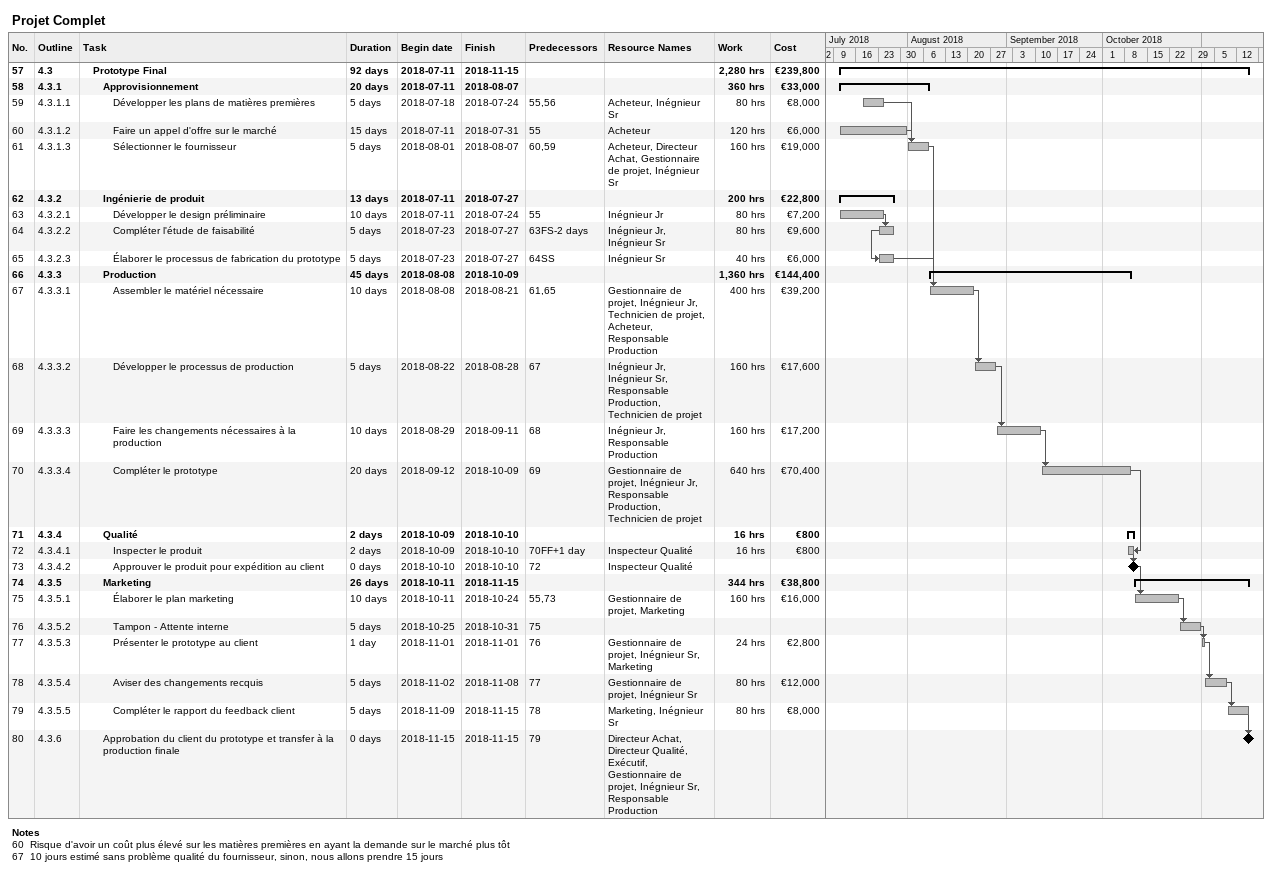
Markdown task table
Projet Complet

| ID | WBS | Task | Duration | Start | Finish | Predecessors | Resources | Work (h) | Cost (€) |
|---|---|---|---|---|---|---|---|---|---|
| 57 | 4.3 | **Prototype Final** | 92d | 2018-07-11 | 2018-11-15 |  |  | 2280 | 239800 |
| 58 | 4.3.1 | **Approvisionnement** | 20d | 2018-07-11 | 2018-08-07 |  |  | 360 | 33000 |
| 59 | 4.3.1.1 | Développer les plans de matières premières | 5d | 2018-07-18 | 2018-07-24 | 55, 56 | Acheteur, Inégnieur Sr | 80 | 8000 |
| 60 | 4.3.1.2 | Faire un appel d'offre sur le marché | 15d | 2018-07-11 | 2018-07-31 | 55 | Acheteur | 120 | 6000 |
| 61 | 4.3.1.3 | Sélectionner le fournisseur | 5d | 2018-08-01 | 2018-08-07 | 60, 59 | Acheteur, Directeur Achat, Gestionnaire de projet, Inégnieur Sr | 160 | 19000 |
| 62 | 4.3.2 | **Ingénierie de produit** | 13d | 2018-07-11 | 2018-07-27 |  |  | 200 | 22800 |
| 63 | 4.3.2.1 | Développer le design préliminaire | 10d | 2018-07-11 | 2018-07-24 | 55 | Inégnieur Jr | 80 | 7200 |
| 64 | 4.3.2.2 | Compléter l'étude de faisabilité | 5d | 2018-07-23 | 2018-07-27 | 63FS-2d | Inégnieur Jr, Inégnieur Sr | 80 | 9600 |
| 65 | 4.3.2.3 | Élaborer le processus de fabrication du prototype | 5d | 2018-07-23 | 2018-07-27 | 64SS | Inégnieur Sr | 40 | 6000 |
| 66 | 4.3.3 | **Production** | 45d | 2018-08-08 | 2018-10-09 |  |  | 1360 | 144400 |
| 67 | 4.3.3.1 | Assembler le matériel nécessaire | 10d | 2018-08-08 | 2018-08-21 | 61, 65 | Gestionnaire de projet, Inégnieur Jr, Technicien de projet, Acheteur, Responsable Production | 400 | 39200 |
| 68 | 4.3.3.2 | Développer le processus de production | 5d | 2018-08-22 | 2018-08-28 | 67 | Inégnieur Jr, Inégnieur Sr, Responsable Production, Technicien de projet | 160 | 17600 |
| 69 | 4.3.3.3 | Faire les changements nécessaires à la production | 10d | 2018-08-29 | 2018-09-11 | 68 | Inégnieur Jr, Responsable Production | 160 | 17200 |
| 70 | 4.3.3.4 | Compléter le prototype | 20d | 2018-09-12 | 2018-10-09 | 69 | Gestionnaire de projet, Inégnieur Jr, Responsable Production, Technicien de projet | 640 | 70400 |
| 71 | 4.3.4 | **Qualité** | 2d | 2018-10-09 | 2018-10-10 |  |  | 16 | 800 |
| 72 | 4.3.4.1 | Inspecter le produit | 2d | 2018-10-09 | 2018-10-10 | 70FF+1d | Inspecteur Qualité | 16 | 800 |
| 73 | 4.3.4.2 | Approuver le produit pour expédition au client | 0d | 2018-10-10 | 2018-10-10 | 72 | Inspecteur Qualité |  |  |
| 74 | 4.3.5 | **Marketing** | 26d | 2018-10-11 | 2018-11-15 |  |  | 344 | 38800 |
| 75 | 4.3.5.1 | Élaborer le plan marketing | 10d | 2018-10-11 | 2018-10-24 | 55, 73 | Gestionnaire de projet, Marketing | 160 | 16000 |
| 76 | 4.3.5.2 | Tampon - Attente interne | 5d | 2018-10-25 | 2018-10-31 | 75 |  |  |  |
| 77 | 4.3.5.3 | Présenter le prototype au client | 1d | 2018-11-01 | 2018-11-01 | 76 | Gestionnaire de projet, Inégnieur Sr, Marketing | 24 | 2800 |
| 78 | 4.3.5.4 | Aviser des changements recquis | 5d | 2018-11-02 | 2018-11-08 | 77 | Gestionnaire de projet, Inégnieur Sr | 80 | 12000 |
| 79 | 4.3.5.5 | Compléter le rapport du feedback client | 5d | 2018-11-09 | 2018-11-15 | 78 | Marketing, Inégnieur Sr | 80 | 8000 |
| 80 | 4.3.6 | Approbation du client du prototype et transfer à la production finale | 0d | 2018-11-15 | 2018-11-15 | 79 | Directeur Achat, Directeur Qualité, Exécutif, Gestionnaire de projet, Inégnieur Sr, Responsable Production |  |  |

Notes
- 60: Risque d'avoir un coût plus élevé sur les matières premières en ayant la demande sur le marché plus tôt
- 67: 10 jours estimé sans problème qualité du fournisseur, sinon, nous allons prendre 15 jours
